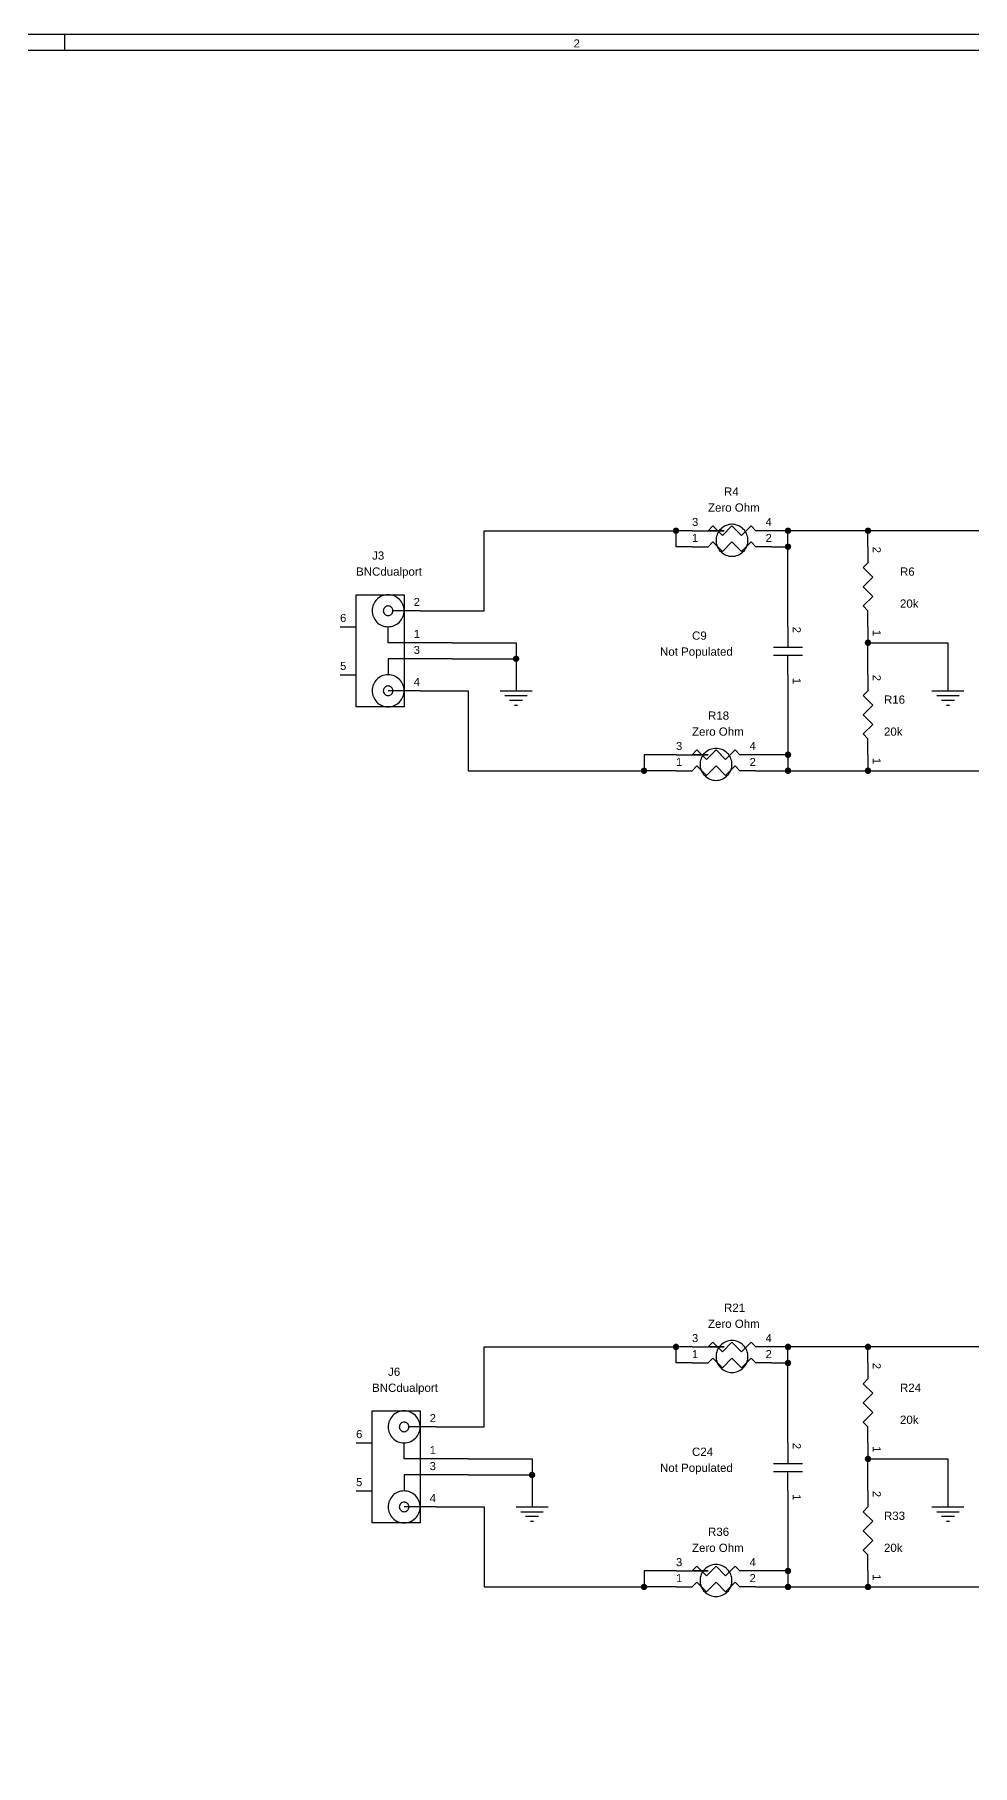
# Model space of a CAD drawing. Extents: x -0.1 to 32.1, y 0.1 to 20.3.
# Drawn here: x 19.09 to 24.95, y 9.48 to 20.3 of the extents above; entities that cross this region are included whole.
import ezdxf
from ezdxf.enums import TextEntityAlignment as Align

# ---------------------------------------------------------------- set-up
doc = ezdxf.new("R2010")
doc.units = 0
doc.linetypes.add('DCAD_SOLID', pattern=[0])
for name, color, linetype in [('PARTS', 7, 'CONTINUOUS'), ('PARTTEXT', 7, 'CONTINUOUS'), ('TITLE', 7, 'CONTINUOUS'), ('WIRE', 7, 'CONTINUOUS')]:
    doc.layers.add(name, color=color, linetype=linetype)

msp = doc.modelspace()

# ---------------------------------------------------------------- linework, layer by layer
at = {"layer": 'PARTS', "color": 7, "linetype": 'DCAD_SOLID', "ltscale": 0.75, "flags": 128}
for points in [[(23.2, 17.2), (23.3, 17.2)], [(23.3, 17.2), (23.33, 17.23)], [(23.33, 17.23), (23.39, 17.17)], [(23.39, 17.17), (23.45, 17.23)], [(23.45, 17.23), (23.51, 17.17)], [(23.51, 17.17), (23.57, 17.23)], [(23.57, 17.23), (23.6, 17.2)], [(23.7, 17.2), (23.6, 17.2)], [(23.2, 17.1), (23.3, 17.1)], [(23.3, 17.1), (23.33, 17.13)], [(23.33, 17.13), (23.39, 17.07)], [(23.39, 17.07), (23.45, 17.13)], [(23.45, 17.13), (23.51, 17.07)], [(23.51, 17.07), (23.57, 17.13)], [(23.57, 17.13), (23.6, 17.1)], [(23.7, 17.1), (23.6, 17.1)], [(24.3, 17.1), (24.3, 17)], [(24.27, 16.97), (24.3, 17)], [(24.33, 16.91), (24.27, 16.97)], [(24.27, 16.85), (24.33, 16.91)], [(24.33, 16.79), (24.27, 16.85)], [(24.27, 16.73), (24.33, 16.79)], [(21.4, 16.7), (21.33, 16.7)], [(21.5, 16.7), (21.4, 16.7)], [(24.3, 16.7), (24.27, 16.73)], [(24.3, 16.6), (24.3, 16.7)], [(21, 16.6), (21.1, 16.6)], [(21.3, 16.5), (21.3, 16.6)], [(23.8, 16.6), (23.8, 16.5)], [(21.4, 16.5), (21.3, 16.5)], [(21.7, 16.5), (21.4, 16.5)], [(23.89, 16.47), (23.71, 16.47)], [(23.8, 16.5), (23.8, 16.47)], [(21.4, 16.4), (21.3, 16.4), (21.3, 16.3)], [(21.7, 16.4), (21.4, 16.4)], [(23.89, 16.42), (23.71, 16.42)], [(23.8, 16.4), (23.8, 16.42)], [(23.8, 16.3), (23.8, 16.4)], [(21, 16.3), (21.1, 16.3)], [(24.3, 16.3), (24.3, 16.2)], [(21.4, 16.2), (21.3, 16.2)], [(21.5, 16.2), (21.4, 16.2)], [(22, 16.2), (22.2, 16.2)], [(22.03, 16.17), (22.17, 16.17)], [(22.14, 16.14), (22.06, 16.14)], [(24.27, 16.17), (24.3, 16.2)], [(24.33, 16.11), (24.27, 16.17)], [(24.7, 16.2), (24.9, 16.2)], [(24.73, 16.17), (24.87, 16.17)], [(24.84, 16.14), (24.76, 16.14)], [(22.09, 16.11), (22.11, 16.11)], [(24.27, 16.05), (24.33, 16.11)], [(24.33, 15.99), (24.27, 16.05)], [(24.79, 16.11), (24.81, 16.11)], [(24.27, 15.93), (24.33, 15.99)], [(24.3, 15.9), (24.27, 15.93)], [(24.3, 15.8), (24.3, 15.9)], [(23.1, 15.8), (23.2, 15.8)], [(23.2, 15.8), (23.23, 15.83)], [(23.23, 15.83), (23.29, 15.77)], [(23.29, 15.77), (23.35, 15.83)], [(23.35, 15.83), (23.41, 15.77)], [(23.41, 15.77), (23.47, 15.83)], [(23.47, 15.83), (23.5, 15.8)], [(23.6, 15.8), (23.5, 15.8)], [(23.1, 15.7), (23.2, 15.7)], [(23.2, 15.7), (23.23, 15.73)], [(23.23, 15.73), (23.29, 15.67)], [(23.29, 15.67), (23.35, 15.73)], [(23.35, 15.73), (23.41, 15.67)], [(23.41, 15.67), (23.47, 15.73)], [(23.47, 15.73), (23.5, 15.7)], [(23.6, 15.7), (23.5, 15.7)], [(23.3, 12.1), (23.33, 12.13)], [(23.33, 12.13), (23.39, 12.07)], [(23.39, 12.07), (23.45, 12.13)], [(23.45, 12.13), (23.51, 12.07)], [(23.51, 12.07), (23.57, 12.13)], [(23.57, 12.13), (23.6, 12.1)], [(23.2, 12.1), (23.3, 12.1)], [(23.3, 12), (23.33, 12.03)], [(23.33, 12.03), (23.39, 11.97)], [(23.39, 11.97), (23.45, 12.03)], [(23.45, 12.03), (23.51, 11.97)], [(23.51, 11.97), (23.57, 12.03)], [(23.57, 12.03), (23.6, 12)], [(23.7, 12.1), (23.6, 12.1)], [(23.2, 12), (23.3, 12)], [(23.7, 12), (23.6, 12)], [(24.27, 11.87), (24.3, 11.9)], [(24.3, 12), (24.3, 11.9)], [(24.33, 11.81), (24.27, 11.87)], [(24.27, 11.75), (24.33, 11.81)], [(24.33, 11.69), (24.27, 11.75)], [(24.27, 11.63), (24.33, 11.69)], [(21.5, 11.6), (21.43, 11.6)], [(21.6, 11.6), (21.5, 11.6)], [(24.3, 11.6), (24.27, 11.63)], [(24.3, 11.5), (24.3, 11.6)], [(21.1, 11.5), (21.2, 11.5)], [(21.4, 11.4), (21.4, 11.5)], [(23.8, 11.5), (23.8, 11.4)], [(21.5, 11.4), (21.4, 11.4)], [(21.8, 11.4), (21.5, 11.4)], [(23.89, 11.37), (23.71, 11.37)], [(23.8, 11.4), (23.8, 11.37)], [(21.5, 11.3), (21.4, 11.3), (21.4, 11.2)], [(21.8, 11.3), (21.5, 11.3)], [(23.89, 11.32), (23.71, 11.32)], [(23.8, 11.3), (23.8, 11.32)], [(23.8, 11.2), (23.8, 11.3)], [(21.1, 11.2), (21.2, 11.2)], [(24.3, 11.2), (24.3, 11.1)], [(21.5, 11.1), (21.4, 11.1)], [(21.6, 11.1), (21.5, 11.1)], [(22.1, 11.1), (22.3, 11.1)], [(22.13, 11.07), (22.27, 11.07)], [(22.24, 11.04), (22.16, 11.04)], [(24.27, 11.07), (24.3, 11.1)], [(24.33, 11.01), (24.27, 11.07)], [(24.7, 11.1), (24.9, 11.1)], [(24.73, 11.07), (24.87, 11.07)], [(24.84, 11.04), (24.76, 11.04)], [(22.19, 11.01), (22.21, 11.01)], [(24.27, 10.95), (24.33, 11.01)], [(24.33, 10.89), (24.27, 10.95)], [(24.79, 11.01), (24.81, 11.01)], [(24.27, 10.83), (24.33, 10.89)], [(24.3, 10.8), (24.27, 10.83)], [(23.2, 10.7), (23.23, 10.73)], [(23.23, 10.73), (23.29, 10.67)], [(23.29, 10.67), (23.35, 10.73)], [(23.35, 10.73), (23.41, 10.67)], [(23.41, 10.67), (23.47, 10.73)], [(23.47, 10.73), (23.5, 10.7)], [(24.3, 10.7), (24.3, 10.8)], [(23.1, 10.7), (23.2, 10.7)], [(23.1, 10.6), (23.2, 10.6)], [(23.2, 10.6), (23.23, 10.63)], [(23.23, 10.63), (23.29, 10.57)], [(23.29, 10.57), (23.35, 10.63)], [(23.35, 10.63), (23.41, 10.57)], [(23.41, 10.57), (23.47, 10.63)], [(23.47, 10.63), (23.5, 10.6)], [(23.6, 10.7), (23.5, 10.7)], [(23.6, 10.6), (23.5, 10.6)]]:
    msp.add_lwpolyline(points, dxfattribs=at)
for points in [[(23.4, 17.2), (23.396, 17.2), (23.385, 17.2), (23.369, 17.2), (23.35, 17.2), (23.331, 17.2), (23.315, 17.2), (23.304, 17.2), (23.3, 17.2), (23.304, 17.2), (23.315, 17.2), (23.331, 17.2), (23.35, 17.2), (23.369, 17.2), (23.385, 17.2), (23.396, 17.2), (23.4, 17.2)], [(21.1, 16.8), (21.4, 16.8), (21.4, 16.1), (21.1, 16.1), (21.1, 16.8)], [(23.3, 15.8), (23.296, 15.8), (23.285, 15.8), (23.269, 15.8), (23.25, 15.8), (23.231, 15.8), (23.215, 15.8), (23.204, 15.8), (23.2, 15.8), (23.204, 15.8), (23.215, 15.8), (23.231, 15.8), (23.25, 15.8), (23.269, 15.8), (23.285, 15.8), (23.296, 15.8), (23.3, 15.8)], [(23.4, 12.1), (23.396, 12.1), (23.385, 12.1), (23.369, 12.1), (23.35, 12.1), (23.331, 12.1), (23.315, 12.1), (23.304, 12.1), (23.3, 12.1), (23.304, 12.1), (23.315, 12.1), (23.331, 12.1), (23.35, 12.1), (23.369, 12.1), (23.385, 12.1), (23.396, 12.1), (23.4, 12.1)], [(21.2, 11.7), (21.5, 11.7), (21.5, 11), (21.2, 11), (21.2, 11.7)], [(23.3, 10.7), (23.296, 10.7), (23.285, 10.7), (23.269, 10.7), (23.25, 10.7), (23.231, 10.7), (23.215, 10.7), (23.204, 10.7), (23.2, 10.7), (23.204, 10.7), (23.215, 10.7), (23.231, 10.7), (23.25, 10.7), (23.269, 10.7), (23.285, 10.7), (23.296, 10.7), (23.3, 10.7)]]:
    msp.add_lwpolyline(points, close=True, dxfattribs=at)
at = {"layer": 'PARTS', "color": 7, "linetype": 'DCAD_SOLID', "ltscale": 0.75}
for centre, radius, start, end in [((23.45, 17.14), 0.0999, 134.9367, 157.4387), ((23.45, 17.14), 0.0999, 112.5613, 135.0633), ((23.45, 17.14), 0.1, 89.9726, 112.4746), ((23.45, 17.14), 0.1, 67.5254, 90.0274), ((23.45, 17.14), 0.0999, 44.9367, 67.4387), ((23.45, 17.14), 0.0999, 22.5613, 45.0633), ((23.45, 17.14), 0.1, 157.5254, 180.0274), ((23.45, 17.14), 0.1, 179.9726, 202.4746), ((23.45, 17.14), 0.0999, 202.5613, 225.0633), ((23.45, 17.14), 0.0999, 314.9367, 337.4387), ((23.45, 17.14), 0.1, 359.9726, 22.4746), ((23.45, 17.14), 0.1, 337.5254, 0.0274), ((23.45, 17.14), 0.0999, 224.9367, 247.4387), ((23.45, 17.14), 0.1, 247.5254, 270.0274), ((23.45, 17.14), 0.1, 269.9726, 292.4746), ((23.45, 17.14), 0.0999, 292.5613, 315.0633), ((21.3, 16.7), 0.0999, 134.9367, 157.4387), ((21.3, 16.7), 0.0999, 112.5613, 135.0633), ((21.3, 16.7), 0.1, 89.9726, 112.4746), ((21.3, 16.7), 0.1, 67.5254, 90.0274), ((21.3, 16.7), 0.0999, 44.9367, 67.4387), ((21.3, 16.7), 0.0999, 22.5613, 45.0633), ((21.3, 16.7), 0.1, 157.5254, 180.0274), ((21.3, 16.7), 0.1, 179.9726, 202.4746), ((21.3, 16.7), 0.0999, 202.5613, 225.0633), ((21.3, 16.7), 0.0301, 157.4391, 179.941), ((21.3, 16.7), 0.0301, 180.059, 202.5609), ((21.3, 16.7), 0.0299, 134.9229, 157.4248), ((21.3, 16.7), 0.0299, 202.5752, 225.0771), ((21.3, 16.7), 0.0299, 112.5752, 135.0771), ((21.3, 16.7), 0.0299, 224.9229, 247.4248), ((21.3, 16.7), 0.0301, 247.4391, 269.941), ((21.3, 16.7), 0.0301, 90.059, 112.5609), ((21.3, 16.7), 0.0301, 67.4391, 89.941), ((21.3, 16.7), 0.0301, 270.059, 292.5609), ((21.3, 16.7), 0.0299, 44.9229, 67.4248), ((21.3, 16.7), 0.0299, 292.5752, 315.0771), ((21.3, 16.7), 0.0299, 22.5752, 45.0771), ((21.3, 16.7), 0.0299, 314.9229, 337.4248), ((21.3, 16.7), 0.0301, 0.059, 22.5609), ((21.3, 16.7), 0.0301, 337.4391, 359.941), ((21.3, 16.7), 0.0999, 314.9367, 337.4387), ((21.3, 16.7), 0.1, 359.9726, 22.4746), ((21.3, 16.7), 0.1, 337.5254, 0.0274), ((21.3, 16.7), 0.0999, 224.9367, 247.4387), ((21.3, 16.7), 0.1, 247.5254, 270.0274), ((21.3, 16.7), 0.1, 269.9726, 292.4746), ((21.3, 16.7), 0.0999, 292.5613, 315.0633), ((21.3, 16.2), 0.1, 157.5254, 180.0274), ((21.3, 16.2), 0.0999, 134.9367, 157.4387), ((21.3, 16.2), 0.0999, 112.5613, 135.0633), ((21.3, 16.2), 0.1, 89.9726, 112.4746), ((21.3, 16.2), 0.0299, 112.5752, 135.0771), ((21.3, 16.2), 0.0301, 90.059, 112.5609), ((21.3, 16.2), 0.1, 67.5254, 90.0274), ((21.3, 16.2), 0.0301, 67.4391, 89.941), ((21.3, 16.2), 0.0299, 44.9229, 67.4248), ((21.3, 16.2), 0.0999, 44.9367, 67.4387), ((21.3, 16.2), 0.0999, 22.5613, 45.0633), ((21.3, 16.2), 0.1, 359.9726, 22.4746), ((21.3, 16.2), 0.1, 179.9726, 202.4746), ((21.3, 16.2), 0.0999, 202.5613, 225.0633), ((21.3, 16.2), 0.0999, 224.9367, 247.4387), ((21.3, 16.2), 0.0301, 157.4391, 179.941), ((21.3, 16.2), 0.0301, 180.059, 202.5609), ((21.3, 16.2), 0.0299, 134.9229, 157.4248), ((21.3, 16.2), 0.0299, 202.5752, 225.0771), ((21.3, 16.2), 0.0299, 224.9229, 247.4248), ((21.3, 16.2), 0.0301, 247.4391, 269.941), ((21.3, 16.2), 0.0301, 270.059, 292.5609), ((21.3, 16.2), 0.0299, 292.5752, 315.0771), ((21.3, 16.2), 0.0299, 22.5752, 45.0771), ((21.3, 16.2), 0.0299, 314.9229, 337.4248), ((21.3, 16.2), 0.0301, 0.059, 22.5609), ((21.3, 16.2), 0.0301, 337.4391, 359.941), ((21.3, 16.2), 0.0999, 292.5613, 315.0633), ((21.3, 16.2), 0.0999, 314.9367, 337.4387), ((21.3, 16.2), 0.1, 337.5254, 0.0274), ((21.3, 16.2), 0.1, 247.5254, 270.0274), ((21.3, 16.2), 0.1, 269.9726, 292.4746), ((23.35, 15.74), 0.0999, 134.9367, 157.4387), ((23.35, 15.74), 0.0999, 112.5613, 135.0633), ((23.35, 15.74), 0.1, 89.9726, 112.4746), ((23.35, 15.74), 0.1, 67.5254, 90.0274), ((23.35, 15.74), 0.0999, 44.9367, 67.4387), ((23.35, 15.74), 0.0999, 22.5613, 45.0633), ((23.35, 15.74), 0.1, 157.5254, 180.0274), ((23.35, 15.74), 0.1, 179.9726, 202.4746), ((23.35, 15.74), 0.0999, 202.5613, 225.0633), ((23.35, 15.74), 0.0999, 314.9367, 337.4387), ((23.35, 15.74), 0.1, 359.9726, 22.4746), ((23.35, 15.74), 0.1, 337.5254, 0.0274), ((23.35, 15.74), 0.0999, 224.9367, 247.4387), ((23.35, 15.74), 0.1, 247.5254, 270.0274), ((23.35, 15.74), 0.1, 269.9726, 292.4746), ((23.35, 15.74), 0.0999, 292.5613, 315.0633), ((23.45, 12.04), 0.0999, 112.5613, 135.0633), ((23.45, 12.04), 0.1, 89.9726, 112.4746), ((23.45, 12.04), 0.1, 67.5254, 90.0274), ((23.45, 12.04), 0.0999, 44.9367, 67.4387), ((23.45, 12.04), 0.1, 157.5254, 180.0274), ((23.45, 12.04), 0.1, 179.9726, 202.4746), ((23.45, 12.04), 0.0999, 134.9367, 157.4387), ((23.45, 12.04), 0.0999, 22.5613, 45.0633), ((23.45, 12.04), 0.1, 359.9726, 22.4746), ((23.45, 12.04), 0.1, 337.5254, 0.0274), ((23.45, 12.04), 0.0999, 202.5613, 225.0633), ((23.45, 12.04), 0.0999, 224.9367, 247.4387), ((23.45, 12.04), 0.1, 247.5254, 270.0274), ((23.45, 12.04), 0.1, 269.9726, 292.4746), ((23.45, 12.04), 0.0999, 292.5613, 315.0633), ((23.45, 12.04), 0.0999, 314.9367, 337.4387), ((21.4, 11.6), 0.0999, 112.5613, 135.0633), ((21.4, 11.6), 0.1, 89.9726, 112.4746), ((21.4, 11.6), 0.1, 67.5254, 90.0274), ((21.4, 11.6), 0.0999, 44.9367, 67.4387), ((21.4, 11.6), 0.1, 157.5254, 180.0274), ((21.4, 11.6), 0.1, 179.9726, 202.4746), ((21.4, 11.6), 0.0999, 134.9367, 157.4387), ((21.4, 11.6), 0.0301, 157.4391, 179.941), ((21.4, 11.6), 0.0301, 180.059, 202.5609), ((21.4, 11.6), 0.0299, 134.9229, 157.4248), ((21.4, 11.6), 0.0299, 202.5752, 225.0771), ((21.4, 11.6), 0.0299, 112.5752, 135.0771), ((21.4, 11.6), 0.0299, 224.9229, 247.4248), ((21.4, 11.6), 0.0301, 90.059, 112.5609), ((21.4, 11.6), 0.0301, 247.4391, 269.941), ((21.4, 11.6), 0.0301, 67.4391, 89.941), ((21.4, 11.6), 0.0301, 270.059, 292.5609), ((21.4, 11.6), 0.0299, 44.9229, 67.4248), ((21.4, 11.6), 0.0299, 292.5752, 315.0771), ((21.4, 11.6), 0.0299, 22.5752, 45.0771), ((21.4, 11.6), 0.0299, 314.9229, 337.4248), ((21.4, 11.6), 0.0301, 0.059, 22.5609), ((21.4, 11.6), 0.0301, 337.4391, 359.941), ((21.4, 11.6), 0.0999, 22.5613, 45.0633), ((21.4, 11.6), 0.1, 359.9726, 22.4746), ((21.4, 11.6), 0.1, 337.5254, 0.0274), ((21.4, 11.6), 0.0999, 202.5613, 225.0633), ((21.4, 11.6), 0.0999, 224.9367, 247.4387), ((21.4, 11.6), 0.1, 247.5254, 270.0274), ((21.4, 11.6), 0.1, 269.9726, 292.4746), ((21.4, 11.6), 0.0999, 292.5613, 315.0633), ((21.4, 11.6), 0.0999, 314.9367, 337.4387), ((21.4, 11.1), 0.0999, 134.9367, 157.4387), ((21.4, 11.1), 0.0999, 112.5613, 135.0633), ((21.4, 11.1), 0.1, 89.9726, 112.4746), ((21.4, 11.1), 0.1, 67.5254, 90.0274), ((21.4, 11.1), 0.0999, 44.9367, 67.4387), ((21.4, 11.1), 0.0999, 22.5613, 45.0633), ((21.4, 11.1), 0.1, 157.5254, 180.0274), ((21.4, 11.1), 0.1, 179.9726, 202.4746), ((21.4, 11.1), 0.0999, 202.5613, 225.0633), ((21.4, 11.1), 0.0301, 157.4391, 179.941), ((21.4, 11.1), 0.0301, 180.059, 202.5609), ((21.4, 11.1), 0.0299, 134.9229, 157.4248), ((21.4, 11.1), 0.0299, 202.5752, 225.0771), ((21.4, 11.1), 0.0299, 112.5752, 135.0771), ((21.4, 11.1), 0.0299, 224.9229, 247.4248), ((21.4, 11.1), 0.0301, 90.059, 112.5609), ((21.4, 11.1), 0.0301, 247.4391, 269.941), ((21.4, 11.1), 0.0301, 67.4391, 89.941), ((21.4, 11.1), 0.0301, 270.059, 292.5609), ((21.4, 11.1), 0.0299, 44.9229, 67.4248), ((21.4, 11.1), 0.0299, 292.5752, 315.0771), ((21.4, 11.1), 0.0299, 22.5752, 45.0771), ((21.4, 11.1), 0.0299, 314.9229, 337.4248), ((21.4, 11.1), 0.0301, 0.059, 22.5609), ((21.4, 11.1), 0.0301, 337.4391, 359.941), ((21.4, 11.1), 0.0999, 314.9367, 337.4387), ((21.4, 11.1), 0.1, 359.9726, 22.4746), ((21.4, 11.1), 0.1, 337.5254, 0.0274), ((21.4, 11.1), 0.0999, 224.9367, 247.4387), ((21.4, 11.1), 0.1, 247.5254, 270.0274), ((21.4, 11.1), 0.1, 269.9726, 292.4746), ((21.4, 11.1), 0.0999, 292.5613, 315.0633), ((23.35, 10.64), 0.0999, 134.9367, 157.4387), ((23.35, 10.64), 0.0999, 112.5613, 135.0633), ((23.35, 10.64), 0.1, 89.9726, 112.4746), ((23.35, 10.64), 0.1, 67.5254, 90.0274), ((23.35, 10.64), 0.0999, 44.9367, 67.4387), ((23.35, 10.64), 0.0999, 22.5613, 45.0633), ((23.35, 10.64), 0.1, 157.5254, 180.0274), ((23.35, 10.64), 0.1, 179.9726, 202.4746), ((23.35, 10.64), 0.0999, 202.5613, 225.0633), ((23.35, 10.64), 0.0999, 314.9367, 337.4387), ((23.35, 10.64), 0.1, 359.9726, 22.4746), ((23.35, 10.64), 0.1, 337.5254, 0.0274), ((23.35, 10.64), 0.0999, 224.9367, 247.4387), ((23.35, 10.64), 0.1, 247.5254, 270.0274), ((23.35, 10.64), 0.1, 269.9726, 292.4746), ((23.35, 10.64), 0.0999, 292.5613, 315.0633)]:
    msp.add_arc(centre, radius, start, end, dxfattribs=at)
at = {"layer": 'TITLE', "color": 7, "linetype": 'DCAD_SOLID', "ltscale": 0.75, "flags": 128}
for points in [[(-0.1, 0.1), (32.1, 0.1), (32.1, 20.3), (-0.1, 20.3), (-0.1, 0.1)], [(0, 0.2), (32, 0.2), (32, 20.2), (0, 20.2), (0, 0.2)]]:
    msp.add_lwpolyline(points, close=True, dxfattribs=at)
msp.add_lwpolyline([(19.28, 20.2), (19.28, 20.3)], dxfattribs=at)
at = {"layer": 'WIRE', "color": 7, "linetype": 'DCAD_SOLID', "ltscale": 0.75, "flags": 128}
for points in [[(21.9, 16.7), (21.9, 17.2)], [(21.9, 17.2), (23.1, 17.2)], [(23.1, 17.1), (23.1, 17.2)], [(23.2, 17.2), (23.1, 17.2)], [(23.8, 17.2), (23.7, 17.2)], [(23.8, 17.1), (23.8, 17.2)], [(24.3, 17.2), (23.8, 17.2)], [(25.2, 17.2), (24.3, 17.2)], [(24.3, 17.1), (24.3, 17.2)], [(23.2, 17.1), (23.1, 17.1)], [(23.7, 17.1), (23.8, 17.1)], [(23.8, 16.6), (23.8, 17.1)], [(21.5, 16.7), (21.9, 16.7)], [(24.3, 16.6), (24.3, 16.5)], [(21.7, 16.5), (22.1, 16.5)], [(22.1, 16.5), (22.1, 16.4)], [(24.3, 16.5), (24.8, 16.5)], [(24.3, 16.3), (24.3, 16.5)], [(24.8, 16.5), (24.8, 16.2)], [(21.7, 16.4), (22.1, 16.4)], [(22.1, 16.4), (22.1, 16.2)], [(23.8, 16.3), (23.8, 15.8)], [(21.5, 16.2), (21.8, 16.2)], [(21.8, 16.2), (21.8, 15.7)], [(23.1, 15.8), (22.9, 15.8)], [(22.9, 15.8), (22.9, 15.7)], [(23.8, 15.8), (23.6, 15.8)], [(23.8, 15.8), (23.8, 15.7)], [(24.3, 15.8), (24.3, 15.7)], [(21.8, 15.7), (22.9, 15.7)], [(23.1, 15.7), (22.9, 15.7)], [(23.6, 15.7), (23.8, 15.7)], [(23.8, 15.7), (24.3, 15.7)], [(24.3, 15.7), (25.2, 15.7)], [(21.9, 11.6), (21.9, 12.1)], [(21.9, 12.1), (23.1, 12.1)], [(23.1, 12), (23.1, 12.1)], [(23.2, 12.1), (23.1, 12.1)], [(23.8, 12.1), (23.7, 12.1)], [(24.3, 12.1), (23.8, 12.1)], [(23.8, 12), (23.8, 12.1)], [(24.3, 12), (24.3, 12.1)], [(25.2, 12.1), (24.3, 12.1)], [(23.2, 12), (23.1, 12)], [(23.7, 12), (23.8, 12)], [(23.8, 11.5), (23.8, 12)], [(21.6, 11.6), (21.9, 11.6)], [(24.3, 11.5), (24.3, 11.4)], [(21.8, 11.4), (22.2, 11.4)], [(22.2, 11.4), (22.2, 11.3)], [(24.3, 11.4), (24.8, 11.4)], [(24.3, 11.2), (24.3, 11.4)], [(24.8, 11.4), (24.8, 11.1)], [(21.8, 11.3), (22.2, 11.3)], [(22.2, 11.3), (22.2, 11.1)], [(23.8, 11.2), (23.8, 10.7)], [(21.6, 11.1), (21.9, 11.1)], [(21.9, 11.1), (21.9, 10.6)], [(21.9, 10.6), (22.9, 10.6)], [(23.1, 10.7), (22.9, 10.7)], [(22.9, 10.7), (22.9, 10.6)], [(23.1, 10.6), (22.9, 10.6)], [(23.8, 10.7), (23.6, 10.7)], [(23.6, 10.6), (23.8, 10.6)], [(23.8, 10.7), (23.8, 10.6)], [(23.8, 10.6), (24.3, 10.6)], [(24.3, 10.7), (24.3, 10.6)], [(24.3, 10.6), (25.2, 10.6)]]:
    msp.add_lwpolyline(points, dxfattribs=at)
at = {"layer": 'WIRE', "color": 7, "linetype": 'DCAD_SOLID', "ltscale": 0.75, "const_width": 0.02}
for points in [[(23.11, 17.2, 1), (23.09, 17.2)], [(23.09, 17.2, 1), (23.11, 17.2)], [(23.81, 17.2, 1), (23.79, 17.2)], [(23.79, 17.2, 1), (23.81, 17.2)], [(24.31, 17.2, 1), (24.29, 17.2)], [(24.29, 17.2, 1), (24.31, 17.2)], [(23.81, 17.1, 1), (23.79, 17.1)], [(23.79, 17.1, 1), (23.81, 17.1)], [(24.31, 16.5, 1), (24.29, 16.5)], [(24.29, 16.5, 1), (24.31, 16.5)], [(22.11, 16.4, 1), (22.09, 16.4)], [(22.09, 16.4, 1), (22.11, 16.4)], [(23.81, 15.8, 1), (23.79, 15.8)], [(23.79, 15.8, 1), (23.81, 15.8)], [(22.91, 15.7, 1), (22.89, 15.7)], [(22.89, 15.7, 1), (22.91, 15.7)], [(23.81, 15.7, 1), (23.79, 15.7)], [(23.79, 15.7, 1), (23.81, 15.7)], [(24.31, 15.7, 1), (24.29, 15.7)], [(24.29, 15.7, 1), (24.31, 15.7)], [(23.11, 12.1, 1), (23.09, 12.1)], [(23.81, 12.1, 1), (23.79, 12.1)], [(24.31, 12.1, 1), (24.29, 12.1)], [(23.09, 12.1, 1), (23.11, 12.1)], [(23.79, 12.1, 1), (23.81, 12.1)], [(23.81, 12, 1), (23.79, 12)], [(23.79, 12, 1), (23.81, 12)], [(24.29, 12.1, 1), (24.31, 12.1)], [(24.31, 11.4, 1), (24.29, 11.4)], [(24.29, 11.4, 1), (24.31, 11.4)], [(22.21, 11.3, 1), (22.19, 11.3)], [(22.19, 11.3, 1), (22.21, 11.3)], [(23.81, 10.7, 1), (23.79, 10.7)], [(23.79, 10.7, 1), (23.81, 10.7)], [(22.91, 10.6, 1), (22.89, 10.6)], [(22.89, 10.6, 1), (22.91, 10.6)], [(23.81, 10.6, 1), (23.79, 10.6)], [(23.79, 10.6, 1), (23.81, 10.6)], [(24.31, 10.6, 1), (24.29, 10.6)], [(24.29, 10.6, 1), (24.31, 10.6)]]:
    msp.add_lwpolyline(points, format="xyb", dxfattribs=at)

# ---------------------------------------------------------------- texts
at = {"layer": 'PARTS', "color": 7}
for s, p, p2 in [('3', (23.2, 17.23), (23.239, 17.23)), ('4', (23.66, 17.23), (23.699, 17.23)), ('1', (23.2, 17.13), (23.239, 17.13)), ('2', (23.66, 17.13), (23.699, 17.13)), ('2', (21.46, 16.73), (21.499, 16.73)), ('6', (21, 16.63), (21.039, 16.63)), ('1', (21.46, 16.53), (21.499, 16.53)), ('3', (21.46, 16.43), (21.499, 16.43)), ('5', (21, 16.33), (21.039, 16.33)), ('4', (21.46, 16.23), (21.499, 16.23)), ('3', (23.1, 15.83), (23.139, 15.83)), ('4', (23.56, 15.83), (23.599, 15.83)), ('1', (23.1, 15.73), (23.139, 15.73)), ('2', (23.56, 15.73), (23.599, 15.73)), ('3', (23.2, 12.13), (23.239, 12.13)), ('4', (23.66, 12.13), (23.699, 12.13)), ('1', (23.2, 12.03), (23.239, 12.03)), ('2', (23.66, 12.03), (23.699, 12.03)), ('2', (21.56, 11.63), (21.599, 11.63)), ('6', (21.1, 11.53), (21.139, 11.53)), ('1', (21.56, 11.43), (21.599, 11.43)), ('3', (21.56, 11.33), (21.599, 11.33)), ('5', (21.1, 11.23), (21.139, 11.23)), ('4', (21.56, 11.13), (21.599, 11.13)), ('3', (23.1, 10.73), (23.139, 10.73)), ('4', (23.56, 10.73), (23.599, 10.73)), ('1', (23.1, 10.63), (23.139, 10.63)), ('2', (23.56, 10.63), (23.599, 10.63))]:
    e = msp.add_text(s, height=0.05, dxfattribs=at)
    e.set_placement(p, p2, align=Align.FIT)
    e.dxf.unprotected_set("ltscale", 0)
for s, p, p2 in [('2', (24.33, 17.1), (24.33, 17.061)), ('2', (23.83, 16.6), (23.83, 16.561)), ('1', (24.33, 16.58), (24.33, 16.541)), ('1', (23.83, 16.28), (23.83, 16.241)), ('2', (24.33, 16.3), (24.33, 16.261)), ('1', (24.33, 15.78), (24.33, 15.741)), ('2', (24.33, 12), (24.33, 11.961)), ('2', (23.83, 11.5), (23.83, 11.461)), ('1', (24.33, 11.48), (24.33, 11.441)), ('1', (23.83, 11.18), (23.83, 11.141)), ('2', (24.33, 11.2), (24.33, 11.161)), ('1', (24.33, 10.68), (24.33, 10.641))]:
    e = msp.add_text(s, height=0.05, rotation=270, dxfattribs=at)
    e.set_placement(p, p2, align=Align.FIT)
    e.dxf.unprotected_set("ltscale", 0)
at = {"layer": 'PARTTEXT', "color": 7}
for s, p, p2 in [('R4', (23.4, 17.419), (23.492, 17.419)), ('Zero Ohm', (23.3, 17.319), (23.623, 17.319)), ('J3', (21.2, 17.019), (21.276, 17.019)), ('BNCdualport', (21.1, 16.919), (21.511, 16.919)), ('R6', (24.5, 16.919), (24.592, 16.919)), ('20k', (24.5, 16.719), (24.616, 16.719)), ('C9', (23.2, 16.519), (23.292, 16.519)), ('Not Populated', (23, 16.419), (23.455, 16.419)), ('R16', (24.4, 16.119), (24.532, 16.119)), ('R18', (23.3, 16.019), (23.432, 16.019)), ('Zero Ohm', (23.2, 15.919), (23.523, 15.919)), ('20k', (24.4, 15.919), (24.516, 15.919)), ('R21', (23.4, 12.319), (23.532, 12.319)), ('Zero Ohm', (23.3, 12.219), (23.623, 12.219)), ('J6', (21.3, 11.919), (21.376, 11.919)), ('BNCdualport', (21.2, 11.819), (21.611, 11.819)), ('R24', (24.5, 11.819), (24.632, 11.819)), ('20k', (24.5, 11.619), (24.616, 11.619)), ('C24', (23.2, 11.419), (23.332, 11.419)), ('Not Populated', (23, 11.319), (23.455, 11.319)), ('R33', (24.4, 11.019), (24.532, 11.019)), ('R36', (23.3, 10.919), (23.432, 10.919)), ('Zero Ohm', (23.2, 10.819), (23.523, 10.819)), ('20k', (24.4, 10.819), (24.516, 10.819))]:
    e = msp.add_text(s, height=0.0514, dxfattribs=at)
    e.set_placement(p, p2, align=Align.FIT)
    e.dxf.unprotected_set("ltscale", 0)
at = {"layer": 'TITLE', "color": 7}
e = msp.add_text('2', height=0.05, dxfattribs=at)
e.set_placement((22.46, 20.22), (22.499, 20.22), align=Align.FIT)
e.dxf.unprotected_set("ltscale", 0)

doc.saveas('drawing.dxf')
